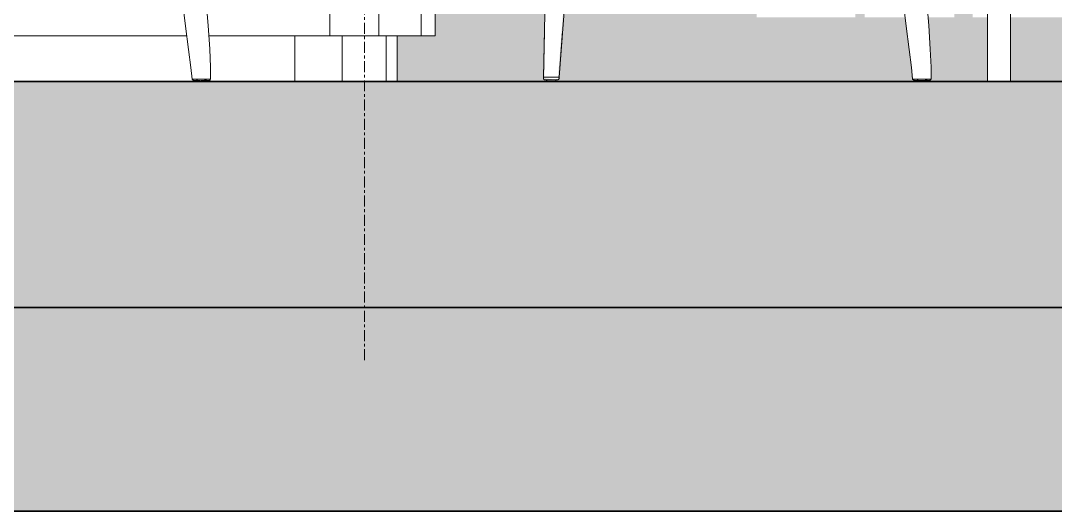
# Model space of a CAD drawing. Header units: inches. Extents: x -657 to 218, y -22 to 381.
# Drawn here: x -319.96 to -275.46, y -18.5 to 2.62 of the extents above; entities that cross this region are included whole.
import ezdxf

# ---------------------------------------------------------------- set-up
doc = ezdxf.new("R2010")
doc.units = ezdxf.units.IN
doc.header["$MEASUREMENT"] = 0
doc.linetypes.add('Grid Line', pattern=[0.826772, 0.472441, -0.11811, 0.11811, -0.11811])
for name, color, linetype, lineweight in [('A-FLOR', 192, 'Continuous', 9), ('A-FLOR-HRAL', 11, 'Continuous', 9), ('A-FLOR-PATT', 8, 'Continuous', 9), ('A-WALL-PATT', 111, 'Continuous', 9), ('I-FURN', 30, 'Continuous', 9), ('S-GRID', 1, 'Continuous', 9)]:
    doc.layers.add(name, color=color, linetype=linetype, lineweight=lineweight)

# ---------------------------------------------------------------- blocks, each defined once
blk = doc.blocks.new('Blocks_Kir Chair_F02062EN - Black-V2-Section 2')
at = {"layer": 'I-FURN'}
for p, q in [((-297.48, 0.183), (-297.14, 16.142)), ((-295.605, 16.142), (-296.802, 0.183)), ((-297.48, 0.183), (-297.438, 2.135)), ((-296.802, 0.183), (-296.654, 2.153)), ((-297.479, 0.183), (-297.479, 0.144)), ((-297.435, 0.183), (-297.479, 0.183)), ((-297.479, 0.183), (-297.479, 0.144)), ((-297.141, 0.183), (-297.479, 0.183)), ((-297.434, 0.183), (-297.434, 0.183)), ((-297.341, 0.065), (-297.341, 0)), ((-297.145, 0.065), (-297.341, 0.065)), ((-297.331, 0.065), (-297.331, 0)), ((-297.135, 0.065), (-297.331, 0.065)), ((-296.948, 0.065), (-297.145, 0.065)), ((-296.802, 0.183), (-297.141, 0.183)), ((-296.938, 0.065), (-297.135, 0.065)), ((-296.948, 0), (-296.948, 0.065)), ((-296.938, 0), (-296.938, 0.065)), ((-296.847, 0.183), (-296.847, 0.183)), ((-296.802, 0.183), (-296.847, 0.183)), ((-296.802, 0.144), (-296.802, 0.183)), ((-296.802, 0.144), (-296.802, 0.183)), ((-281.39, 0.065), (-281.39, 0)), ((-281.373, 0.065), (-281.373, 0)), ((-280.997, 0.065), (-281.054, 0.065)), ((-280.979, 0.065), (-281.037, 0.065)), ((-280.997, 0), (-280.997, 0.065)), ((-280.979, 0), (-280.979, 0.065))]:
    blk.add_line(p, q, dxfattribs=at)
at = {"layer": 'I-FURN', "flags": 128}
for points in [[(-281.594, 0.103), (-281.651, 0.594), (-281.745, 1.372), (-281.87, 2.379), (-282.019, 3.565), (-282.186, 4.881), (-282.364, 6.278), (-282.548, 7.708), (-282.731, 9.125), (-282.906, 10.49), (-283.069, 11.764), (-283.212, 12.909), (-283.33, 13.889), (-283.417, 14.67), (-283.467, 15.237)], [(-283.467, 15.237), (-283.417, 14.67), (-283.33, 13.889), (-283.212, 12.909), (-283.069, 11.764), (-282.906, 10.49), (-282.731, 9.125), (-282.548, 7.708), (-282.364, 6.278), (-282.186, 4.881), (-282.019, 3.565), (-281.87, 2.379), (-281.745, 1.372), (-281.651, 0.594), (-281.594, 0.103)], [(-281.892, 15.235), (-281.9, 14.761), (-281.871, 14.004), (-281.808, 13.028), (-281.72, 11.876), (-281.612, 10.591), (-281.491, 9.213), (-281.362, 7.781), (-281.233, 6.337), (-281.109, 4.927), (-280.997, 3.601), (-280.904, 2.407), (-280.834, 1.395), (-280.796, 0.611), (-280.795, 0.095)], [(-280.795, 0.095), (-280.796, 0.611), (-280.834, 1.395), (-280.904, 2.407), (-280.997, 3.601), (-281.109, 4.927), (-281.233, 6.337), (-281.362, 7.781), (-281.491, 9.213), (-281.612, 10.591), (-281.72, 11.876), (-281.808, 13.028), (-281.871, 14.004), (-281.9, 14.761), (-281.892, 15.235)], [(-281.594, 0.103), (-281.651, 0.594), (-281.745, 1.372)], [(-281.745, 1.372), (-281.651, 0.594), (-281.594, 0.103)], [(-280.834, 1.395), (-280.796, 0.611), (-280.795, 0.095)], [(-280.795, 0.095), (-280.796, 0.611), (-280.834, 1.395)], [(-297.401, 0.065), (-297.404, 0.065), (-297.407, 0.066), (-297.41, 0.066), (-297.413, 0.066), (-297.416, 0.067), (-297.419, 0.068), (-297.422, 0.068), (-297.425, 0.069), (-297.428, 0.07), (-297.431, 0.071), (-297.434, 0.073), (-297.437, 0.074), (-297.44, 0.076), (-297.442, 0.077), (-297.445, 0.079), (-297.448, 0.081), (-297.45, 0.083), (-297.452, 0.085), (-297.455, 0.087), (-297.457, 0.089), (-297.459, 0.091), (-297.461, 0.094), (-297.463, 0.096), (-297.465, 0.099), (-297.467, 0.101), (-297.468, 0.104), (-297.47, 0.107), (-297.471, 0.11), (-297.473, 0.113), (-297.474, 0.115), (-297.475, 0.118), (-297.476, 0.121), (-297.477, 0.124), (-297.478, 0.128), (-297.478, 0.131), (-297.479, 0.134), (-297.479, 0.137), (-297.479, 0.14), (-297.479, 0.143), (-297.479, 0.144)], [(-297.401, 0.065), (-297.404, 0.065), (-297.407, 0.066), (-297.41, 0.066), (-297.413, 0.066), (-297.416, 0.067), (-297.419, 0.068), (-297.422, 0.068), (-297.425, 0.069), (-297.428, 0.07), (-297.431, 0.071), (-297.434, 0.073), (-297.437, 0.074), (-297.44, 0.076), (-297.442, 0.077), (-297.445, 0.079), (-297.448, 0.081), (-297.45, 0.083), (-297.452, 0.085), (-297.455, 0.087), (-297.457, 0.089), (-297.459, 0.091), (-297.461, 0.094), (-297.463, 0.096), (-297.465, 0.099), (-297.467, 0.101), (-297.468, 0.104), (-297.47, 0.107), (-297.471, 0.11), (-297.473, 0.113), (-297.474, 0.115), (-297.475, 0.118), (-297.476, 0.121), (-297.477, 0.124), (-297.478, 0.128), (-297.478, 0.131), (-297.479, 0.134), (-297.479, 0.137), (-297.479, 0.14), (-297.479, 0.143), (-297.479, 0.144)], [(-297.141, 0.183), (-297.434, 0.183)], [(-297.401, 0.065), (-297.4, 0.065), (-297.4, 0.065), (-297.399, 0.065), (-297.397, 0.065), (-297.395, 0.065), (-297.393, 0.065), (-297.39, 0.065), (-297.387, 0.065), (-297.384, 0.065), (-297.38, 0.065), (-297.376, 0.065), (-297.371, 0.065), (-297.366, 0.065), (-297.361, 0.065), (-297.355, 0.065), (-297.349, 0.065), (-297.343, 0.065), (-297.336, 0.065), (-297.329, 0.065), (-297.322, 0.065), (-297.314, 0.065), (-297.306, 0.065), (-297.298, 0.065), (-297.29, 0.065), (-297.281, 0.065), (-297.272, 0.065), (-297.263, 0.065), (-297.254, 0.065), (-297.244, 0.065), (-297.235, 0.065), (-297.225, 0.065), (-297.215, 0.065), (-297.205, 0.065), (-297.195, 0.065), (-297.185, 0.065), (-297.174, 0.065), (-297.164, 0.065), (-297.154, 0.065), (-297.143, 0.065), (-297.141, 0.065)], [(-297.401, 0.065), (-297.4, 0.065), (-297.4, 0.065), (-297.399, 0.065), (-297.397, 0.065), (-297.395, 0.065), (-297.393, 0.065), (-297.39, 0.065), (-297.387, 0.065), (-297.384, 0.065), (-297.38, 0.065), (-297.376, 0.065), (-297.371, 0.065), (-297.366, 0.065), (-297.361, 0.065), (-297.355, 0.065), (-297.349, 0.065), (-297.343, 0.065), (-297.336, 0.065), (-297.329, 0.065), (-297.322, 0.065), (-297.314, 0.065), (-297.306, 0.065), (-297.298, 0.065), (-297.29, 0.065), (-297.281, 0.065), (-297.272, 0.065), (-297.263, 0.065), (-297.254, 0.065), (-297.244, 0.065), (-297.235, 0.065), (-297.225, 0.065), (-297.215, 0.065), (-297.205, 0.065), (-297.195, 0.065), (-297.185, 0.065), (-297.174, 0.065), (-297.164, 0.065), (-297.154, 0.065), (-297.143, 0.065), (-297.141, 0.065)], [(-297.141, 0.065), (-297.151, 0.065), (-297.161, 0.065), (-297.172, 0.065), (-297.182, 0.065), (-297.192, 0.065), (-297.202, 0.065), (-297.212, 0.065), (-297.222, 0.065), (-297.232, 0.065), (-297.242, 0.065), (-297.251, 0.065), (-297.261, 0.065), (-297.27, 0.065), (-297.279, 0.065), (-297.287, 0.065), (-297.296, 0.065), (-297.304, 0.065), (-297.312, 0.065), (-297.32, 0.065), (-297.327, 0.065), (-297.334, 0.065), (-297.341, 0.065), (-297.347, 0.065), (-297.354, 0.065), (-297.359, 0.065), (-297.365, 0.065), (-297.37, 0.065), (-297.375, 0.065), (-297.379, 0.065), (-297.383, 0.065), (-297.386, 0.065), (-297.39, 0.065), (-297.392, 0.065), (-297.395, 0.065), (-297.397, 0.065), (-297.398, 0.065), (-297.399, 0.065), (-297.4, 0.065), (-297.4, 0.065)], [(-297.141, 0.065), (-297.151, 0.065), (-297.161, 0.065), (-297.172, 0.065), (-297.182, 0.065), (-297.192, 0.065), (-297.202, 0.065), (-297.212, 0.065), (-297.222, 0.065), (-297.232, 0.065), (-297.242, 0.065), (-297.251, 0.065), (-297.261, 0.065), (-297.27, 0.065), (-297.279, 0.065), (-297.287, 0.065), (-297.296, 0.065), (-297.304, 0.065), (-297.312, 0.065), (-297.32, 0.065), (-297.327, 0.065), (-297.334, 0.065), (-297.341, 0.065), (-297.347, 0.065), (-297.354, 0.065), (-297.359, 0.065), (-297.365, 0.065), (-297.37, 0.065), (-297.375, 0.065), (-297.379, 0.065), (-297.383, 0.065), (-297.386, 0.065), (-297.39, 0.065), (-297.392, 0.065), (-297.395, 0.065), (-297.397, 0.065), (-297.398, 0.065), (-297.399, 0.065), (-297.4, 0.065), (-297.4, 0.065)], [(-296.847, 0.183), (-297.141, 0.183)], [(-297.141, 0.065), (-297.13, 0.065), (-297.12, 0.065), (-297.109, 0.065), (-297.099, 0.065), (-297.089, 0.065), (-297.079, 0.065), (-297.069, 0.065), (-297.059, 0.065), (-297.049, 0.065), (-297.039, 0.065), (-297.03, 0.065), (-297.021, 0.065), (-297.011, 0.065), (-297.002, 0.065), (-296.994, 0.065), (-296.985, 0.065), (-296.977, 0.065), (-296.969, 0.065), (-296.961, 0.065), (-296.954, 0.065), (-296.947, 0.065), (-296.94, 0.065), (-296.934, 0.065), (-296.928, 0.065), (-296.922, 0.065), (-296.916, 0.065), (-296.911, 0.065), (-296.907, 0.065), (-296.902, 0.065), (-296.898, 0.065), (-296.895, 0.065), (-296.892, 0.065), (-296.889, 0.065), (-296.886, 0.065), (-296.884, 0.065), (-296.883, 0.065), (-296.882, 0.065), (-296.881, 0.065), (-296.881, 0.065)], [(-296.881, 0.065), (-296.881, 0.065), (-296.881, 0.065), (-296.882, 0.065), (-296.884, 0.065), (-296.886, 0.065), (-296.888, 0.065), (-296.891, 0.065), (-296.894, 0.065), (-296.897, 0.065), (-296.901, 0.065), (-296.905, 0.065), (-296.91, 0.065), (-296.915, 0.065), (-296.92, 0.065), (-296.926, 0.065), (-296.932, 0.065), (-296.938, 0.065), (-296.945, 0.065), (-296.952, 0.065), (-296.959, 0.065), (-296.967, 0.065), (-296.975, 0.065), (-296.983, 0.065), (-296.991, 0.065), (-297, 0.065), (-297.009, 0.065), (-297.018, 0.065), (-297.027, 0.065), (-297.037, 0.065), (-297.046, 0.065), (-297.056, 0.065), (-297.066, 0.065), (-297.076, 0.065), (-297.086, 0.065), (-297.096, 0.065), (-297.107, 0.065), (-297.117, 0.065), (-297.127, 0.065), (-297.138, 0.065), (-297.141, 0.065)], [(-297.141, 0.065), (-297.13, 0.065), (-297.12, 0.065), (-297.109, 0.065), (-297.099, 0.065), (-297.089, 0.065), (-297.079, 0.065), (-297.069, 0.065), (-297.059, 0.065), (-297.049, 0.065), (-297.039, 0.065), (-297.03, 0.065), (-297.021, 0.065), (-297.011, 0.065), (-297.002, 0.065), (-296.994, 0.065), (-296.985, 0.065), (-296.977, 0.065), (-296.969, 0.065), (-296.961, 0.065), (-296.954, 0.065), (-296.947, 0.065), (-296.94, 0.065), (-296.934, 0.065), (-296.928, 0.065), (-296.922, 0.065), (-296.916, 0.065), (-296.911, 0.065), (-296.907, 0.065), (-296.902, 0.065), (-296.898, 0.065), (-296.895, 0.065), (-296.892, 0.065), (-296.889, 0.065), (-296.886, 0.065), (-296.884, 0.065), (-296.883, 0.065), (-296.882, 0.065), (-296.881, 0.065), (-296.881, 0.065)], [(-296.881, 0.065), (-296.881, 0.065), (-296.881, 0.065), (-296.882, 0.065), (-296.884, 0.065), (-296.886, 0.065), (-296.888, 0.065), (-296.891, 0.065), (-296.894, 0.065), (-296.897, 0.065), (-296.901, 0.065), (-296.905, 0.065), (-296.91, 0.065), (-296.915, 0.065), (-296.92, 0.065), (-296.926, 0.065), (-296.932, 0.065), (-296.938, 0.065), (-296.945, 0.065), (-296.952, 0.065), (-296.959, 0.065), (-296.967, 0.065), (-296.975, 0.065), (-296.983, 0.065), (-296.991, 0.065), (-297, 0.065), (-297.009, 0.065), (-297.018, 0.065), (-297.027, 0.065), (-297.037, 0.065), (-297.046, 0.065), (-297.056, 0.065), (-297.066, 0.065), (-297.076, 0.065), (-297.086, 0.065), (-297.096, 0.065), (-297.107, 0.065), (-297.117, 0.065), (-297.127, 0.065), (-297.138, 0.065), (-297.141, 0.065)], [(-296.802, 0.144), (-296.802, 0.141), (-296.802, 0.138), (-296.802, 0.135), (-296.803, 0.131), (-296.803, 0.128), (-296.804, 0.125), (-296.805, 0.122), (-296.806, 0.119), (-296.807, 0.116), (-296.808, 0.113), (-296.809, 0.11), (-296.811, 0.108), (-296.812, 0.105), (-296.814, 0.102), (-296.816, 0.1), (-296.817, 0.097), (-296.819, 0.094), (-296.821, 0.092), (-296.824, 0.09), (-296.826, 0.088), (-296.828, 0.085), (-296.83, 0.083), (-296.833, 0.081), (-296.835, 0.079), (-296.838, 0.078), (-296.841, 0.076), (-296.843, 0.075), (-296.846, 0.073), (-296.849, 0.072), (-296.852, 0.071), (-296.855, 0.07), (-296.858, 0.069), (-296.861, 0.068), (-296.864, 0.067), (-296.867, 0.066), (-296.87, 0.066), (-296.873, 0.066), (-296.877, 0.065), (-296.88, 0.065), (-296.881, 0.065)], [(-296.802, 0.144), (-296.802, 0.141), (-296.802, 0.138), (-296.802, 0.135), (-296.803, 0.131), (-296.803, 0.128), (-296.804, 0.125), (-296.805, 0.122), (-296.806, 0.119), (-296.807, 0.116), (-296.808, 0.113), (-296.809, 0.11), (-296.811, 0.108), (-296.812, 0.105), (-296.814, 0.102), (-296.816, 0.1), (-296.817, 0.097), (-296.819, 0.094), (-296.821, 0.092), (-296.824, 0.09), (-296.826, 0.088), (-296.828, 0.085), (-296.83, 0.083), (-296.833, 0.081), (-296.835, 0.079), (-296.838, 0.078), (-296.841, 0.076), (-296.843, 0.075), (-296.846, 0.073), (-296.849, 0.072), (-296.852, 0.071), (-296.855, 0.07), (-296.858, 0.069), (-296.861, 0.068), (-296.864, 0.067), (-296.867, 0.066), (-296.87, 0.066), (-296.873, 0.066), (-296.877, 0.065), (-296.88, 0.065), (-296.881, 0.065)], [(-281.594, 0.103), (-281.581, 0.083), (-281.565, 0.065), (-281.547, 0.05), (-281.526, 0.039)], [(-281.526, 0.039), (-281.547, 0.05), (-281.565, 0.065), (-281.581, 0.083), (-281.594, 0.103)], [(-281.594, 0.103), (-281.581, 0.083), (-281.565, 0.065), (-281.547, 0.05), (-281.526, 0.039)], [(-281.526, 0.039), (-281.547, 0.05), (-281.565, 0.065), (-281.581, 0.083), (-281.594, 0.103)], [(-280.86, 0.038), (-280.835, 0.052), (-280.813, 0.072), (-280.795, 0.095)], [(-280.795, 0.095), (-280.813, 0.072), (-280.835, 0.052), (-280.86, 0.038)], [(-280.86, 0.038), (-280.835, 0.052), (-280.813, 0.072), (-280.795, 0.095)], [(-280.795, 0.095), (-280.813, 0.072), (-280.835, 0.052), (-280.86, 0.038)]]:
    blk.add_lwpolyline(points, dxfattribs=at)
at = {"layer": 'I-FURN'}
for points in [[(-281.57, 0.103), (-281.586, 0.104), (-281.594, 0.103), (-281.594, 0.103)], [(-281.594, 0.103), (-281.594, 0.103), (-281.586, 0.104), (-281.57, 0.103)], [(-281.57, 0.103), (-281.586, 0.104), (-281.594, 0.103), (-281.594, 0.103)], [(-281.594, 0.103), (-281.594, 0.103), (-281.578, 0.104), (-281.507, 0.101), (-281.399, 0.102), (-281.266, 0.099), (-281.124, 0.098), (-280.991, 0.098), (-280.883, 0.095), (-280.812, 0.096), (-280.795, 0.096), (-280.795, 0.095)], [(-280.795, 0.095), (-280.795, 0.096), (-280.804, 0.096), (-280.819, 0.096)], [(-280.819, 0.096), (-280.804, 0.096), (-280.795, 0.096), (-280.795, 0.095)], [(-280.795, 0.095), (-280.795, 0.096), (-280.804, 0.096), (-280.819, 0.096)]]:
    blk.add_open_spline(points, degree=3, dxfattribs=at)
for points, knots in [([(-281.36, 0.039), (-281.385, 0.039), (-281.432, 0.039), (-281.502, 0.039), (-281.526, 0.039), (-281.526, 0.039)], [-0.3333333, -0.3333333, -0.3333333, -0.3333333, -0.25, -0.1666667, 0, 0, 0, 0]), ([(-281.526, 0.039), (-281.526, 0.039), (-281.502, 0.039), (-281.432, 0.039), (-281.385, 0.039), (-281.36, 0.039)], [-1, -1, -1, -1, -0.8333333, -0.75, -0.6666667, -0.6666667, -0.6666667, -0.6666667]), ([(-280.86, 0.038), (-280.86, 0.038), (-280.884, 0.038), (-280.955, 0.038), (-281.049, 0.038), (-281.194, 0.038), (-281.339, 0.039), (-281.432, 0.039), (-281.502, 0.039), (-281.526, 0.039), (-281.526, 0.039)], [-1, -1, -1, -1, -0.833333, -0.75, -0.666667, -0.5, -0.333333, -0.25, -0.166667, 0, 0, 0, 0]), ([(-281.526, 0.039), (-281.526, 0.039), (-281.502, 0.039), (-281.432, 0.039), (-281.385, 0.039), (-281.36, 0.039)], [-1, -1, -1, -1, -0.8333333, -0.75, -0.6666667, -0.6666667, -0.6666667, -0.6666667]), ([(-280.86, 0.038), (-280.86, 0.038), (-280.884, 0.038), (-280.955, 0.038), (-281.002, 0.038), (-281.027, 0.038)], [-1, -1, -1, -1, -0.8333333, -0.75, -0.6666667, -0.6666667, -0.6666667, -0.6666667]), ([(-281.027, 0.038), (-281.002, 0.038), (-280.955, 0.038), (-280.884, 0.038), (-280.86, 0.038), (-280.86, 0.038)], [-0.3333333, -0.3333333, -0.3333333, -0.3333333, -0.25, -0.1666667, 0, 0, 0, 0]), ([(-281.027, 0.038), (-281.002, 0.038), (-280.955, 0.038), (-280.884, 0.038), (-280.86, 0.038), (-280.86, 0.038)], [-0.3333333, -0.3333333, -0.3333333, -0.3333333, -0.25, -0.1666667, 0, 0, 0, 0])]:
    blk.add_open_spline(points, degree=3, knots=knots, dxfattribs=at)
blk = doc.blocks.new('Blocks_Kir Chair_F02062EN - Black-V3-Section 2')
at = {"layer": 'I-FURN'}
for p, q in [((-312.39, 0.065), (-312.39, 0)), ((-312.373, 0.065), (-312.373, 0)), ((-311.997, 0.065), (-312.054, 0.065)), ((-311.979, 0.065), (-312.037, 0.065)), ((-311.997, 0), (-311.997, 0.065)), ((-311.979, 0), (-311.979, 0.065))]:
    blk.add_line(p, q, dxfattribs=at)
at = {"layer": 'I-FURN', "flags": 128}
for points in [[(-312.594, 0.103), (-312.651, 0.594), (-312.745, 1.372), (-312.87, 2.379), (-313.019, 3.565), (-313.186, 4.881), (-313.364, 6.278), (-313.548, 7.708), (-313.731, 9.125), (-313.906, 10.49), (-314.069, 11.764), (-314.212, 12.909), (-314.33, 13.889), (-314.417, 14.67), (-314.467, 15.237)], [(-314.467, 15.237), (-314.417, 14.67), (-314.33, 13.889), (-314.212, 12.909), (-314.069, 11.764), (-313.906, 10.49), (-313.731, 9.125), (-313.548, 7.708), (-313.364, 6.278), (-313.186, 4.881), (-313.019, 3.565), (-312.87, 2.379), (-312.745, 1.372), (-312.651, 0.594), (-312.594, 0.103)], [(-312.892, 15.235), (-312.9, 14.761), (-312.871, 14.004), (-312.808, 13.028), (-312.72, 11.876), (-312.612, 10.591), (-312.491, 9.213), (-312.362, 7.781), (-312.233, 6.337), (-312.109, 4.927), (-311.997, 3.601), (-311.904, 2.407), (-311.834, 1.395), (-311.796, 0.611), (-311.795, 0.095)], [(-311.795, 0.095), (-311.796, 0.611), (-311.834, 1.395), (-311.904, 2.407), (-311.997, 3.601), (-312.109, 4.927), (-312.233, 6.337), (-312.362, 7.781), (-312.491, 9.213), (-312.612, 10.591), (-312.72, 11.876), (-312.808, 13.028), (-312.871, 14.004), (-312.9, 14.761), (-312.892, 15.235)], [(-312.594, 0.103), (-312.651, 0.594), (-312.745, 1.372)], [(-312.745, 1.372), (-312.651, 0.594), (-312.594, 0.103)], [(-311.834, 1.395), (-311.796, 0.611), (-311.795, 0.095)], [(-311.795, 0.095), (-311.796, 0.611), (-311.834, 1.395)], [(-312.594, 0.103), (-312.581, 0.083), (-312.565, 0.065), (-312.547, 0.05), (-312.526, 0.039)], [(-312.526, 0.039), (-312.547, 0.05), (-312.565, 0.065), (-312.581, 0.083), (-312.594, 0.103)], [(-312.594, 0.103), (-312.581, 0.083), (-312.565, 0.065), (-312.547, 0.05), (-312.526, 0.039)], [(-312.526, 0.039), (-312.547, 0.05), (-312.565, 0.065), (-312.581, 0.083), (-312.594, 0.103)], [(-311.86, 0.038), (-311.835, 0.052), (-311.813, 0.072), (-311.795, 0.095)], [(-311.795, 0.095), (-311.813, 0.072), (-311.835, 0.052), (-311.86, 0.038)], [(-311.86, 0.038), (-311.835, 0.052), (-311.813, 0.072), (-311.795, 0.095)], [(-311.795, 0.095), (-311.813, 0.072), (-311.835, 0.052), (-311.86, 0.038)]]:
    blk.add_lwpolyline(points, dxfattribs=at)
at = {"layer": 'I-FURN'}
for points in [[(-312.57, 0.103), (-312.586, 0.104), (-312.594, 0.103), (-312.594, 0.103)], [(-312.594, 0.103), (-312.594, 0.103), (-312.586, 0.104), (-312.57, 0.103)], [(-312.57, 0.103), (-312.586, 0.104), (-312.594, 0.103), (-312.594, 0.103)], [(-312.594, 0.103), (-312.594, 0.103), (-312.578, 0.104), (-312.507, 0.101), (-312.399, 0.102), (-312.266, 0.099), (-312.124, 0.098), (-311.991, 0.098), (-311.883, 0.095), (-311.812, 0.096), (-311.795, 0.096), (-311.795, 0.095)], [(-311.795, 0.095), (-311.795, 0.096), (-311.804, 0.096), (-311.819, 0.096)], [(-311.819, 0.096), (-311.804, 0.096), (-311.795, 0.096), (-311.795, 0.095)], [(-311.795, 0.095), (-311.795, 0.096), (-311.804, 0.096), (-311.819, 0.096)]]:
    blk.add_open_spline(points, degree=3, dxfattribs=at)
for points, knots in [([(-312.36, 0.039), (-312.385, 0.039), (-312.432, 0.039), (-312.502, 0.039), (-312.526, 0.039), (-312.526, 0.039)], [-0.3333333, -0.3333333, -0.3333333, -0.3333333, -0.25, -0.1666667, 0, 0, 0, 0]), ([(-312.526, 0.039), (-312.526, 0.039), (-312.502, 0.039), (-312.432, 0.039), (-312.385, 0.039), (-312.36, 0.039)], [-1, -1, -1, -1, -0.8333333, -0.75, -0.6666667, -0.6666667, -0.6666667, -0.6666667]), ([(-312.23, 0.038), (-312.276, 0.038), (-312.348, 0.039), (-312.432, 0.039), (-312.502, 0.039), (-312.526, 0.039), (-312.526, 0.039)], [-0.4654701, -0.4654701, -0.4654701, -0.4654701, -0.3333333, -0.25, -0.1666667, 0, 0, 0, 0]), ([(-312.526, 0.039), (-312.526, 0.039), (-312.502, 0.039), (-312.432, 0.039), (-312.385, 0.039), (-312.36, 0.039)], [-1, -1, -1, -1, -0.8333333, -0.75, -0.6666667, -0.6666667, -0.6666667, -0.6666667]), ([(-311.86, 0.038), (-311.86, 0.038), (-311.884, 0.038), (-311.955, 0.038), (-312.049, 0.038), (-312.136, 0.038), (-312.194, 0.038)], [-1, -1, -1, -1, -0.8333333, -0.75, -0.6666667, -0.5, -0.5, -0.5, -0.5]), ([(-311.86, 0.038), (-311.86, 0.038), (-311.884, 0.038), (-311.955, 0.038), (-312.002, 0.038), (-312.027, 0.038)], [-1, -1, -1, -1, -0.8333333, -0.75, -0.6666667, -0.6666667, -0.6666667, -0.6666667]), ([(-312.027, 0.038), (-312.002, 0.038), (-311.955, 0.038), (-311.884, 0.038), (-311.86, 0.038), (-311.86, 0.038)], [-0.3333333, -0.3333333, -0.3333333, -0.3333333, -0.25, -0.1666667, 0, 0, 0, 0]), ([(-312.027, 0.038), (-312.002, 0.038), (-311.955, 0.038), (-311.884, 0.038), (-311.86, 0.038), (-311.86, 0.038)], [-0.3333333, -0.3333333, -0.3333333, -0.3333333, -0.25, -0.1666667, 0, 0, 0, 0])]:
    blk.add_open_spline(points, degree=3, knots=knots, dxfattribs=at)
blk = doc.blocks.new('Blocks_Stone Trend Kitchen Island_F02606EN - my_kitchen-461198-Section 2')
at = {"layer": 'I-FURN'}
for p, q in [((-306.661, 1.969), (-306.661, 25.591)), ((-304.563, 1.969), (-304.563, 25.591)), ((-302.736, 1.969), (-302.736, 25.591)), ((-302.137, 1.969), (-302.137, 25.591)), ((-312.819, 1.969), (-327.672, 1.969)), ((-306.661, 1.969), (-311.874, 1.969)), ((-308.175, 0), (-308.175, 1.969)), ((-304.569, 1.969), (-306.661, 1.969)), ((-306.138, 0), (-306.138, 1.969)), ((-302.736, 1.969), (-304.569, 1.969)), ((-304.569, 1.969), (-304.563, 1.969)), ((-304.249, 0), (-304.249, 1.969)), ((-303.771, 0), (-303.771, 1.969)), ((-302.137, 1.969), (-302.736, 1.969))]:
    blk.add_line(p, q, dxfattribs=at)
blk = doc.blocks.new('Railing - 25mm-V35-Section 2')
at = {"layer": 'A-FLOR-HRAL'}
for p, q in [((-278.37, 41.339), (-278.37, 29.528)), ((-277.386, 29.528), (-277.386, 41.339)), ((-278.37, 25.591), (-278.37, 0)), ((-277.386, 0), (-277.386, 25.591))]:
    blk.add_line(p, q, dxfattribs=at)
blk = doc.blocks.new('Railing - Railing-580235-Section 2')
blk.add_blockref('Railing - 25mm-V35-Section 2', (0, 0))

msp = doc.modelspace()

# ---------------------------------------------------------------- hatches: boundary and pattern name
at = {"layer": 'A-FLOR-PATT'}
for points in [[(-568.354, -18.504), (51.646, -18.504), (51.646, 0), (-568.354, 0), (-568.354, -7.694)], [(-437.731, -9.727), (-45.854, -9.727), (-45.854, 0), (-505.587, 0), (-505.587, -9.727)]]:
    msp.add_hatch(color=256, dxfattribs=at).paths.add_polyline_path(points)
at = {"layer": 'A-WALL-PATT'}
h = msp.add_hatch(dxfattribs=at)
h.set_pattern_fill('FP_3', color=256, style=0, pattern_type=2)
h.set_pattern_definition([(0, (-574.646, 0), (0, 2.953), []), (90, (-574.646, 0), (-4.429, 2.953), [2.953, -2.953])])
h.paths.add_polyline_path([(-234.285, 13.951), (-234.398, 13.978), (-234.327, 13.951), (-234.295, 13.951)])
h.paths.add_polyline_path([(-234.956, 0), (-193.615, 0), (-193.615, 49.974), (-104.59, 110.273), (-331.878, 110.273), (-331.878, 39.37), (-278.37, 39.37), (-278.37, 41.339), (-278.862, 41.339), (-278.862, 43.307), (-276.894, 43.307), (-276.894, 41.339), (-277.386, 41.339), (-277.386, 39.37), (-238.566, 39.37), (-238.566, 35.433), (-277.386, 35.433), (-277.386, 33.465), (-275.147, 33.465), (-275.147, 29.528), (-274.769, 29.528), (-274.754, 33.465), (-270.503, 33.465), (-270.503, 29.528), (-268.944, 29.528), (-268.93, 33.465), (-265.925, 33.465), (-265.925, 29.528), (-265.547, 29.528), (-265.532, 33.465), (-262.921, 33.465), (-262.921, 29.528), (-262.149, 29.528), (-262.147, 33.465), (-259.523, 33.465), (-259.523, 29.528), (-259.145, 29.528), (-259.13, 33.465), (-256.125, 33.465), (-256.125, 29.528), (-255.353, 29.528), (-255.352, 33.465), (-239.338, 33.465), (-239.338, 29.528), (-226.854, 29.528), (-226.854, 29.409), (-226.607, 29.26), (-226.521, 29.016), (-226.597, 28.822), (-226.854, 28.622), (-227.839, 28.622), (-227.839, 26.063), (-227.716, 25.827), (-227.8, 25.681), (-227.869, 25.591), (-233.06, 25.591), (-233.083, 23.425), (-234.424, 23.398), (-234.466, 23.366), (-234.615, 23.338), (-234.423, 23.351), (-234.165, 23.238), (-234.177, 23.176), (-234.199, 23.071), (-234.303, 23.03), (-234.318, 23.02), (-234.288, 22.856), (-234.177, 22.733), (-234.177, 22.587), (-234.364, 22.09), (-234.423, 21.742), (-234.433, 21.423), (-234.353, 20.914), (-234.148, 20.443), (-234.11, 20.348), (-234.117, 20.19), (-234.25, 19.902), (-234.011, 19.31), (-233.922, 18.631), (-233.937, 18.343), (-234.058, 17.83), (-234.312, 17.382), (-234.048, 17.348), (-234.021, 17.284), (-234.156, 16.969), (-234.431, 16.322), (-234.544, 15.755), (-234.541, 15.577), (-234.398, 14.774), (-234.238, 14.383), (-234.139, 14.071), (-234.177, 14.041), (-234.177, 14.018), (-234.177, 14.013), (-234.285, 13.951), (-234.058, 13.951), (-234.081, 9.249), (-234.302, 8.205), (-234.969, 6.466), (-235.027, 6.061), (-234.985, 5.403), (-234.81, 4.831), (-234.56, 4.383), (-234.421, 4.242), (-234.297, 4.153), (-234.39, 3.954), (-234.499, 3.892), (-234.482, 3.686), (-234.304, 3.539), (-234.39, 3.364), (-234.499, 3.266), (-234.499, 3.105), (-234.592, 3.092), (-234.323, 2.943), (-234.469, 2.699), (-234.989, 2.154), (-235.251, 1.725), (-235.344, 1.534), (-235.105, 1.449), (-234.995, 1.346), (-234.878, 1.158), (-234.813, 0.952), (-234.794, 0.748), (-234.84, 0.748), (-235.033, 0.197), (-235.369, 0), (-234.995, 0)])
h.paths.add_polyline_path([(-530.238, 24.395), (-530.279, 24.329), (-530.238, 24.343)])
h.paths.add_polyline_path([(-529.99, 24.456), (-530.129, 24.456), (-530.184, 24.39), (-530.061, 24.41), (-530.032, 24.429)])
h.paths.add_polyline_path([(-529.875, 24.298), (-529.832, 24.298), (-529.772, 24.18)])
h.paths.add_polyline_path([(-568.937, 0), (-561.171, 0), (-560.861, 8.858), (-561.516, 8.863), (-561.539, 9.605), (-561.714, 9.704), (-561.75, 9.843), (-561.651, 10.026), (-561.559, 10.092), (-561.588, 10.12), (-561.739, 9.998), (-561.775, 9.909), (-561.819, 10.209), (-561.834, 11.234), (-561.7, 14.035), (-561.548, 16.141), (-561.141, 19.902), (-560.588, 23.51), (-560.409, 24.077), (-560.371, 24.049), (-560.34, 24.093), (-560.37, 24.21), (-560.333, 24.343), (-560.237, 24.437), (-558.673, 25.5), (-558.363, 26.54), (-557.815, 28.443), (-557.639, 28.795), (-557.121, 29.364), (-556.686, 29.606), (-556.311, 29.729), (-555.882, 29.781), (-534.619, 29.764), (-534.097, 29.66), (-533.623, 29.436), (-533.37, 29.238), (-532.888, 28.632), (-532.597, 27.833), (-532.36, 26.905), (-531.947, 25.62), (-531.947, 25.556), (-532.118, 25.551), (-532.087, 25.518), (-531.967, 25.521), (-531.825, 25.458), (-529.947, 24.397), (-529.69, 23.992), (-529.45, 22.94), (-529.386, 22.594), (-528.775, 18.062), (-528.451, 14.265), (-528.311, 10.629), (-528.404, 9.94), (-528.565, 9.615), (-528.66, 9.615), (-528.68, 8.858), (-529.322, 8.858), (-528.962, 0), (-510.705, 0), (-510.705, 96), (-568.937, 96), (-568.937, 7.024)])
h.paths.add_polyline_path([(-560.189, 0), (-559.329, 0), (-558.969, 8.858), (-559.64, 8.858), (-560.384, 0), (-560.203, 0)])
h.paths.add_polyline_path([(-557.452, 0), (-556.929, 0), (-556.607, 8.858), (-557.753, 8.858), (-558.49, 0), (-558.313, 0)])
h.paths.add_polyline_path([(-556.141, 0), (-534.529, 0), (-535.282, 8.858), (-555.388, 8.858), (-556.09, 0.604)])
h.paths.add_polyline_path([(-533.742, 0), (-532.15, 0), (-532.904, 8.858), (-534.091, 8.858), (-533.801, 1.503)])
h.paths.add_polyline_path([(-530.809, 0), (-529.75, 0), (-530.503, 8.858), (-531.179, 8.858), (-530.872, 1.501)])
h.paths.add_polyline_path([(-302.137, 0), (-281.424, 0), (-281.474, 0.102), (-281.57, 0.103), (-281.918, 2.756), (-283.663, 2.756), (-283.663, 14.331), (-284.042, 14.331), (-284.056, 2.756), (-288.307, 2.756), (-288.307, 14.331), (-295.741, 14.331), (-296.855, 0.107), (-297.028, 0.087), (-297.436, 0.134), (-297.434, 0.183), (-297.399, 3.949), (-297.188, 14.331), (-298.319, 14.331), (-298.319, 16.142), (-298.097, 16.174), (-298.194, 16.237), (-298.194, 16.266), (-298.281, 16.29), (-298.278, 16.4), (-297.707, 17.192), (-297.366, 17.428), (-296.764, 17.662), (-296.13, 17.709), (-288.307, 17.709), (-288.307, 25.591), (-302.137, 25.591), (-302.137, 1.969), (-303.771, 1.969), (-303.771, 0), (-302.736, 0)])
h.paths.add_polyline_path([(-281.329, 0), (-280.806, 0), (-280.843, 0.096), (-281.058, 0.057), (-281.099, 0.038), (-281.36, 0.039), (-281.41, 0.101), (-281.447, 0.1), (-281.39, 0), (-281.329, 0)])
h.paths.add_polyline_path([(-280.806, 0), (-278.37, 0), (-278.37, 2.756), (-279.019, 2.756), (-279.019, 25.591), (-279.602, 25.56), (-279.791, 24.715), (-279.806, 2.756), (-280.931, 2.756), (-280.812, 0.763), (-280.806, 0.158)])
h.paths.add_polyline_path([(-275.146, 0), (-246.424, 0), (-246.474, 0.102), (-246.57, 0.103), (-246.918, 2.756), (-255.353, 2.756), (-255.352, 8.701), (-247.676, 8.701), (-247.731, 9.094), (-255.353, 9.094), (-255.353, 14.331), (-256.125, 14.331), (-256.14, 2.756), (-259.145, 2.756), (-259.145, 14.331), (-259.523, 14.331), (-259.538, 2.756), (-261.609, 2.756), (-261.718, 1.504), (-261.889, 0.096), (-262.028, 0.087), (-262.436, 0.134), (-262.434, 0.183), (-262.399, 3.949), (-262.203, 14.331), (-262.921, 14.331), (-262.936, 2.756), (-265.547, 2.756), (-265.547, 25.591), (-265.925, 25.591), (-265.94, 2.756), (-268.944, 2.756), (-268.944, 25.591), (-270.503, 25.591), (-270.518, 2.756), (-274.769, 2.756), (-274.769, 25.591), (-275.147, 25.591), (-275.162, 2.756), (-277.386, 2.756), (-277.386, 0), (-275.147, 0)])
h.paths.add_polyline_path([(-246.264, 0), (-245.806, 0), (-245.843, 0.096), (-246.058, 0.057), (-246.099, 0.038), (-246.372, 0.06), (-246.41, 0.101), (-246.447, 0.1), (-246.39, 0), (-246.27, 0)])
h.paths.add_polyline_path([(-65.205, 0), (-65.205, 84.698), (-65.662, 84.698), (-65.662, 76.87), (-179.152, 0), (-117.721, 0), (-117.753, 1.969), (-117.846, 2.012), (-117.953, 2.03), (-118.087, 2.07), (-118.115, 2.165), (-118.076, 25.494), (-118.064, 25.524), (-118.048, 26.759), (-117.965, 26.955), (-117.978, 27.043), (-117.817, 27.199), (-117.698, 27.248), (-117.575, 27.185), (-117.57, 27.264), (-112.381, 27.267), (-112.324, 27.703), (-112.201, 28.016), (-111.71, 28.609), (-111.442, 28.816), (-110.937, 29.101), (-110.366, 29.311), (-109.717, 29.442), (-108.992, 29.486), (-107.798, 29.455), (-106.756, 29.187), (-106.177, 28.81), (-105.902, 28.52), (-105.719, 28.219), (-105.601, 27.746), (-105.537, 27.264), (-82.922, 27.223), (-82.725, 27.211), (-82.595, 27.011), (-82.571, 27.006), (-82.554, 26.74), (-82.581, 26.708), (-82.539, 26.286), (-82.522, 25.863), (-82.484, 25.863), (-82.481, 25.719), (-82.464, 25.578), (-81.748, 25.49), (-81.665, 25.394), (-81.616, 25.394), (-81.616, 2.165), (-81.665, 2.165), (-81.684, 2.026), (-81.746, 2.073), (-81.797, 1.995), (-81.901, 2.01), (-82.01, 1.969), (-82.01, 0), (-67.829, 0)])
h.paths.add_polyline_path([(-245.806, 0), (-236.142, 0), (-236.516, 0.219), (-236.698, 0.748), (-236.717, 0.748), (-236.642, 1.142), (-236.438, 1.43), (-236.203, 1.527), (-236.17, 1.535), (-236.577, 2.222), (-236.829, 2.498), (-237.156, 2.854), (-237.183, 2.984), (-237.101, 3.073), (-237.013, 3.105), (-237.042, 3.318), (-237.214, 3.435), (-237.168, 3.607), (-237.013, 3.695), (-237.029, 3.901), (-237.214, 4.026), (-237.168, 4.197), (-237.013, 4.286), (-236.66, 4.921), (-236.58, 5.184), (-236.487, 5.652), (-236.519, 6.333), (-236.583, 6.59), (-236.913, 7.48), (-237.235, 8.324), (-237.435, 9.459), (-237.454, 10.703), (-237.415, 13.951), (-237.226, 13.951), (-237.319, 14.016), (-237.33, 14.044), (-237.335, 14.071), (-237.415, 14.071), (-237.048, 14.978), (-236.965, 15.766), (-237.128, 16.497), (-237.454, 17.375), (-237.41, 17.411), (-237.256, 17.411), (-237.529, 18.062), (-237.588, 18.709), (-237.54, 19.164), (-237.387, 19.641), (-237.257, 19.955), (-237.375, 20.125), (-237.363, 20.403), (-237.242, 20.672), (-237.109, 21.167), (-237.076, 21.667), (-237.208, 22.266), (-237.334, 22.733), (-237.279, 22.814), (-237.193, 22.878), (-237.208, 23.025), (-237.363, 23.123), (-237.343, 23.135), (-237.284, 23.264), (-237.051, 23.359), (-236.924, 23.374), (-236.953, 23.425), (-238.451, 23.425), (-238.451, 25.591), (-239.338, 25.591), (-239.355, 21.378), (-245.69, 21.361), (-245.755, 20.984), (-239.338, 20.984), (-239.355, 15.236), (-245.602, 15.236), (-245.602, 14.843), (-239.338, 14.843), (-239.353, 9.094), (-246.48, 9.094), (-246.424, 8.701), (-239.338, 8.701), (-239.353, 2.756), (-245.931, 2.756), (-245.812, 0.763), (-245.806, 0.158)])
h.paths.add_polyline_path([(-236.104, 0), (-235.407, 0), (-235.794, 0.182), (-235.821, 0.166)])
h.paths.add_polyline_path([(-82.631, 1.969), (-82.734, 1.991), (-82.679, 1.969)])
h.paths.add_polyline_path([(-192.631, 9.891), (-191.647, 10.558), (-191.647, 48.93), (-192.631, 48.263), (-192.631, 21.742)])
h.paths.add_polyline_path([(-190.662, 11.224), (-186.725, 13.891), (-186.725, 52.263), (-190.662, 49.596), (-190.662, 21.742)])
h.paths.add_polyline_path([(-234.31, 14.028), (-234.319, 14.071), (-234.31, 14.029)])
h.paths.add_polyline_path([(-237.211, 14.032), (-237.233, 14.071), (-237.219, 14.035)])
h.paths.add_polyline_path([(-185.741, 14.558), (-181.804, 17.224), (-181.804, 55.596), (-185.741, 52.93), (-185.741, 21.742)])
h.paths.add_polyline_path([(-262.921, 16.939), (-262.707, 17.192), (-262.465, 17.383), (-262.149, 17.531), (-262.149, 25.591), (-262.921, 25.591), (-262.921, 16.942)])
h.paths.add_polyline_path([(-256.083, 17.709), (-255.353, 17.709), (-255.352, 20.984), (-246.792, 21.008), (-246.716, 21.378), (-255.353, 21.378), (-255.353, 25.591), (-256.125, 25.591), (-256.125, 17.709)])
h.paths.add_polyline_path([(-283.788, 17.709), (-283.663, 17.709), (-283.663, 25.591), (-284.042, 25.591), (-284.042, 17.709)])
h.paths.add_polyline_path([(-259.523, 17.709), (-259.145, 17.709), (-259.145, 25.591), (-259.523, 25.591), (-259.523, 18.062)])
h.paths.add_polyline_path([(-180.82, 17.891), (-176.883, 20.558), (-176.883, 58.93), (-180.82, 56.263), (-180.82, 21.742)])
h.paths.add_polyline_path([(-175.899, 21.224), (-171.962, 23.891), (-171.962, 62.263), (-175.899, 59.596), (-175.899, 21.742)])
h.paths.add_polyline_path([(-234.642, 23.385), (-234.642, 23.425), (-234.645, 23.386)])
h.paths.add_polyline_path([(-560.298, 23.951), (-560.237, 23.986), (-560.307, 23.986)])
h.paths.add_polyline_path([(-170.977, 24.558), (-167.04, 27.224), (-167.04, 65.596), (-170.977, 62.93), (-170.977, 36.46)])
h.paths.add_polyline_path([(-558.738, 25.14), (-558.765, 25.291), (-558.765, 25.2), (-558.745, 25.156)])
h.paths.add_polyline_path([(-82.491, 25.984), (-82.513, 25.984), (-82.513, 26.87), (-82.476, 26.87), (-82.489, 26.083)])
h.paths.add_polyline_path([(-118.063, 26.759), (-118.002, 26.93), (-118.002, 26.882), (-118.049, 26.787)])
h.paths.add_polyline_path([(-105.971, 27.264), (-106.092, 28.067), (-106.017, 27.676), (-105.988, 27.414)])
h.paths.add_polyline_path([(-166.056, 27.891), (-162.119, 30.558), (-162.119, 68.93), (-166.056, 66.263), (-166.056, 36.46)])
h.paths.add_polyline_path([(-288.307, 29.528), (-288.292, 33.465), (-284.042, 33.465), (-284.042, 29.528), (-283.663, 29.528), (-283.648, 33.465), (-279.791, 33.465), (-279.791, 29.528), (-279.352, 29.568), (-279.282, 29.8), (-279.102, 29.867), (-279.019, 29.89), (-279.004, 33.465), (-278.37, 33.465), (-278.37, 35.433), (-303.771, 35.433), (-303.771, 34.252), (-302.137, 34.252), (-302.137, 29.528), (-292.412, 29.528)])
h.paths.add_polyline_path([(-161.135, 31.224), (-157.198, 33.891), (-157.198, 72.263), (-161.135, 69.596), (-161.135, 36.46)])
h.paths.add_polyline_path([(-156.214, 34.558), (-152.277, 37.224), (-152.277, 75.596), (-156.214, 72.93), (-156.214, 36.46)])
h.paths.add_polyline_path([(-151.292, 37.891), (-147.355, 40.558), (-147.355, 78.93), (-151.292, 76.263), (-151.292, 51.178)])
h.paths.add_polyline_path([(-146.371, 41.224), (-142.434, 43.891), (-142.434, 82.263), (-146.371, 79.596), (-146.371, 51.178)])
h.paths.add_polyline_path([(-141.45, 44.558), (-137.513, 47.224), (-137.513, 85.596), (-141.45, 82.93), (-141.45, 51.178)])
h.paths.add_polyline_path([(-136.529, 47.891), (-132.592, 50.558), (-132.592, 88.93), (-136.529, 86.263), (-136.529, 51.178)])
h.paths.add_polyline_path([(-131.607, 51.224), (-127.67, 53.891), (-127.67, 92.263), (-131.607, 89.596), (-131.607, 80.614)])
h.paths.add_polyline_path([(-126.686, 54.558), (-122.749, 57.224), (-122.749, 95.596), (-126.686, 92.93), (-126.686, 80.614)])
h.paths.add_polyline_path([(-121.765, 57.891), (-117.828, 60.558), (-117.828, 98.93), (-121.765, 96.263), (-121.765, 80.614)])
h.paths.add_polyline_path([(-116.843, 61.224), (-112.906, 63.891), (-112.906, 102.263), (-116.843, 99.596), (-116.843, 65.896)])
h.paths.add_polyline_path([(-111.922, 64.558), (-107.985, 67.224), (-107.985, 105.596), (-111.922, 102.93), (-111.922, 65.896)])
h.paths.add_polyline_path([(-107.001, 67.891), (-103.064, 70.558), (-103.064, 108.93), (-107.001, 106.263), (-107.001, 80.614)])
h.paths.add_polyline_path([(-102.08, 71.224), (-98.143, 73.891), (-98.143, 110.273), (-101.08, 110.273), (-102.08, 109.596), (-102.08, 80.614)])
h.paths.add_polyline_path([(-97.158, 74.558), (-93.221, 77.224), (-93.221, 110.273), (-97.158, 110.273), (-97.158, 80.614)])
h.paths.add_polyline_path([(-92.237, 77.891), (-88.3, 80.558), (-88.3, 110.273), (-92.237, 110.273), (-92.237, 80.614)])
h.paths.add_polyline_path([(-87.316, 81.224), (-83.379, 83.891), (-83.379, 110.273), (-87.316, 110.273), (-87.316, 95.891)])
h.paths.add_polyline_path([(-82.395, 84.558), (-78.458, 87.224), (-78.458, 110.273), (-82.395, 110.273), (-82.395, 95.891)])
h.paths.add_polyline_path([(-65.662, 86.667), (-65.269, 86.667), (-65.269, 91.365), (-65.205, 91.365), (-65.205, 110.273), (-65.662, 110.273), (-65.662, 91.365)])
h.paths.add_polyline_path([(-77.473, 87.891), (-73.536, 90.558), (-73.536, 110.273), (-77.473, 110.273), (-77.473, 95.891)])
h.paths.add_polyline_path([(-72.552, 91.224), (-68.615, 93.891), (-68.615, 110.273), (-72.552, 110.273), (-72.552, 95.891)])
h.paths.add_polyline_path([(-67.631, 94.558), (-66.647, 95.224), (-66.647, 110.273), (-67.631, 110.273), (-67.631, 95.332)])
h.paths.add_polyline_path([(-543.417, 98.244), (-510.705, 98.244), (-510.705, 102.363), (-568.937, 102.363), (-568.937, 98.244)])
h.paths.add_polyline_path([(-543.417, 104.607), (-510.705, 104.607), (-510.705, 110.273), (-568.937, 110.273), (-568.937, 104.607)])

# ---------------------------------------------------------------- linework, layer by layer
at = {"layer": 'A-FLOR', "lineweight": 35}
for p, q in [((-117.721, 0), (-568.937, 0)), ((-505.587, -9.727), (-45.854, -9.727)), ((-568.354, -18.504), (98.978, -18.504))]:
    msp.add_line(p, q, dxfattribs=at)
at = {"layer": 'S-GRID', "linetype": 'Grid Line'}
msp.add_line((-305.173, -12), (-305.173, 216), dxfattribs=at)

# ---------------------------------------------------------------- block references
at = {"layer": 'A-FLOR-HRAL'}
msp.add_blockref('Railing - Railing-580235-Section 2', (0, 0), dxfattribs=at)
at = {"layer": 'I-FURN'}
for name in ['Blocks_Stone Trend Kitchen Island_F02606EN - my_kitchen-461198-Section 2', 'Blocks_Kir Chair_F02062EN - Black-V3-Section 2', 'Blocks_Kir Chair_F02062EN - Black-V2-Section 2']:
    msp.add_blockref(name, (0, 0), dxfattribs=at)

doc.saveas('drawing.dxf')
